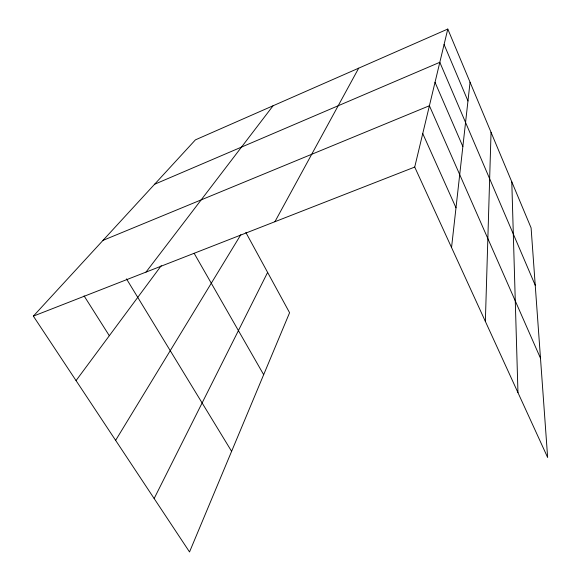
<?xml version="1.0" encoding="UTF-8"?>
<svg xmlns="http://www.w3.org/2000/svg" width="581" height="581" viewBox="0 0 581 581"><rect width="100%" height="100%" fill="white"/><g stroke="black" fill="none" stroke-linecap="round" stroke-linejoin="round"><path stroke-width="0.87" d="M485.36 321.409L491.047 132.315M451.546 247.542L470.065 82.233M447.784 29.05L531.099 227.912L547.643 457.487L414.718 167.067L447.784 29.05L195.405 139.868L33.357 316.129L189.529 551.95L289.585 312.723L245.836 232.429M154.154 498.527L267.616 272.409M274.922 221.71L358.688 68.173M115.626 440.362L240.854 234.673M76.053 380.599L161.271 265.648M145.998 272.104L273.077 105.764M154.597 184.257L439.817 62.298L535.239 285.286M103.011 240.367L429.41 105.742L540.49 358.237M33.357 316.129L414.718 167.067M84.085 295.889L109.322 335.724M126.484 278.88L231.608 451.343M194.17 253.345L263.665 374.687M422.75 133.55L455.998 207.795M435.024 82.313L462.861 146.55M444.08 44.512L467.966 100.971M511.788 181.809L517.962 392.64"/></g></svg>
